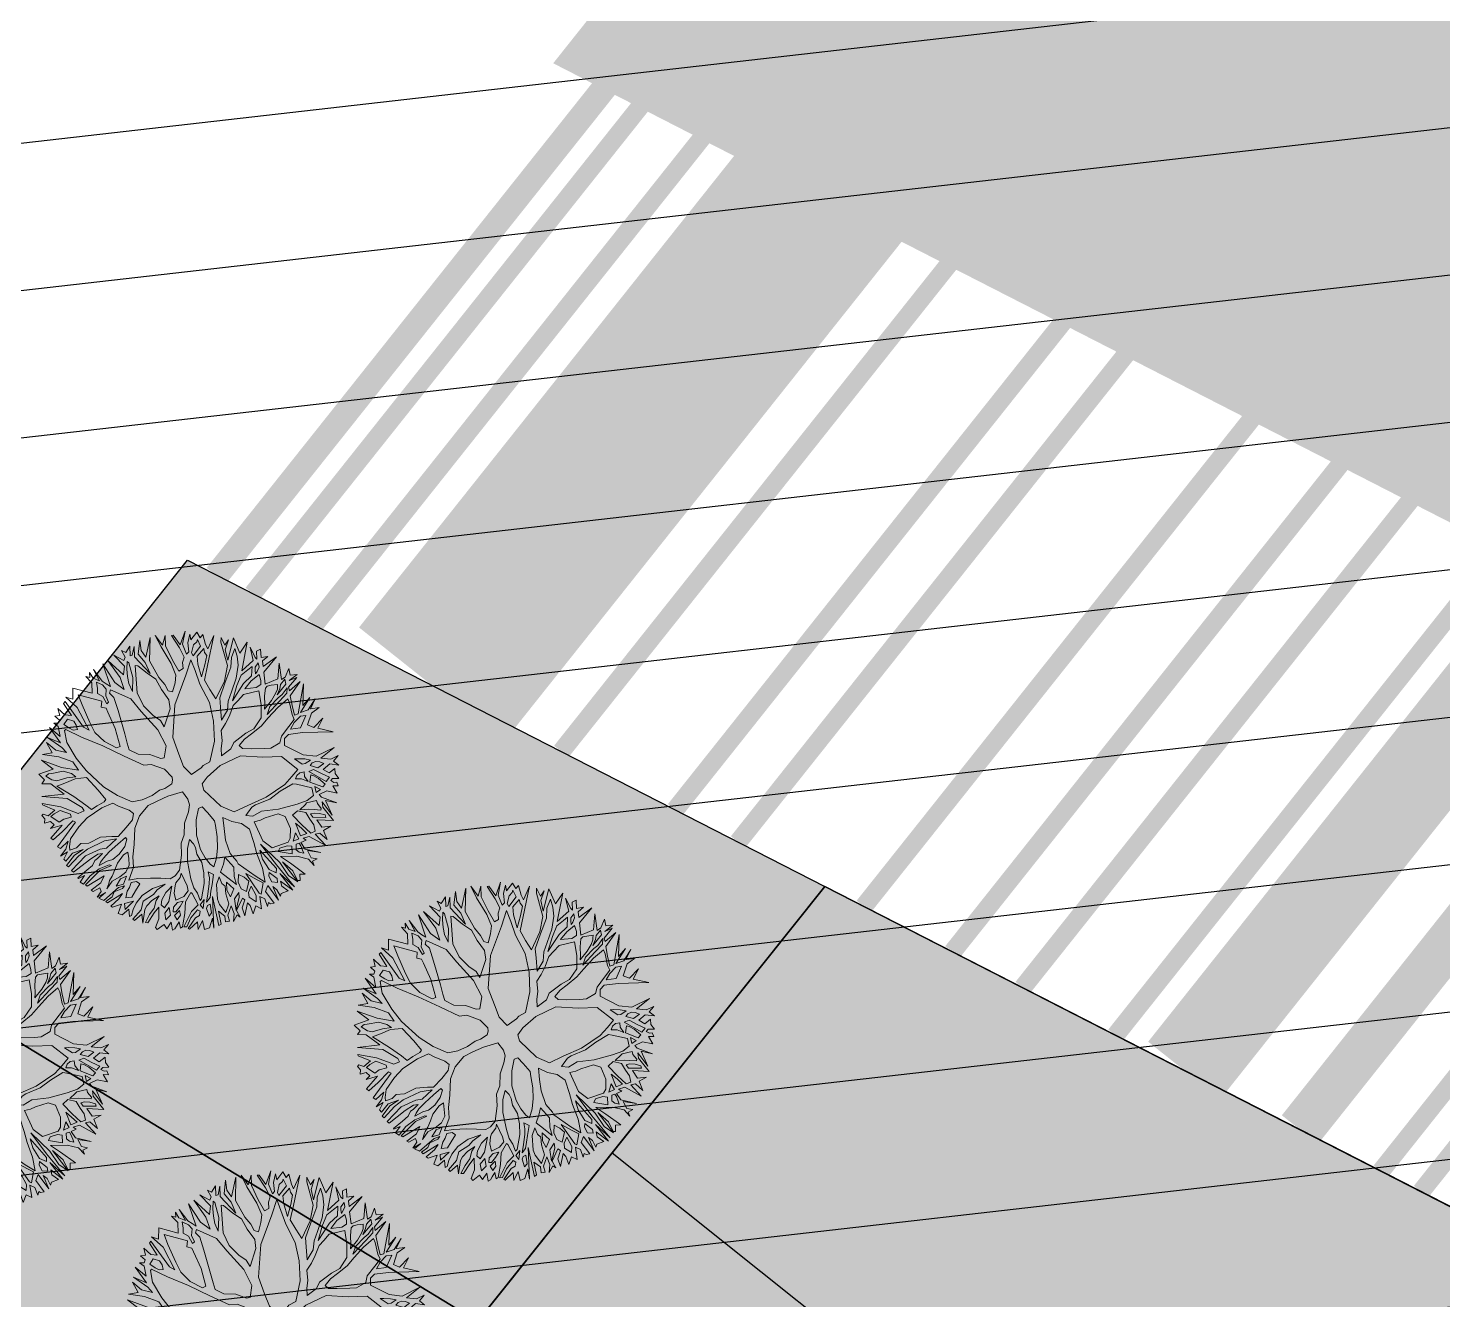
# Model space of a CAD drawing. Header units: metres. Extents: x -664657 to -643449, y -1076720 to -1062383.
# Drawn here: x -656082.93 to -656067.6, y -1069569.87 to -1069556.08 of the extents above; entities that cross this region are included whole.
import ezdxf

# ---------------------------------------------------------------- set-up
doc = ezdxf.new("R2010")
doc.units = ezdxf.units.M
doc.header["$LTSCALE"] = 0.1
doc.layers.get('0').update_dxf_attribs({"color": 8, "lineweight": 9})
for name, color, linetype in [('AA_THER_KOMUNIKACE', 201, 'Continuous'), ('AA_THER_srafy', 52, 'Continuous'), ('AA_THER_SRAFY KATASTR', 14, 'Continuous'), ('silnice-šrafa', 253, 'Continuous'), ('Vlastníci', 20, 'Continuous'), ('zeleň-šrafa', 63, 'Continuous')]:
    doc.layers.add(name, color=color, linetype=linetype)
doc.layers.add('AA_THER_STAFAZ', color=252, linetype='Continuous', lineweight=0)
doc.layers.add('FLOATING-WINDOWS', color=2, linetype='Continuous', plot=False)
pattern_1 = [(6.5127, (-656030.26, -1069498.5804), (-0.180059, 1.577256), [])]

# ---------------------------------------------------------------- blocks, each defined once
blk = doc.blocks.new('A$C0C461CEA')
for p, q in [((0.063, 0.606), (-0.009, 0.765)), ((-0.009, 0.765), (0.101, 0.706)), ((0.101, 0.706), (0.094, 0.804)), ((0.094, 0.804), (0.195, 0.61)), ((0.214, 0.725), (0.134, 0.788)), ((0.134, 0.788), (0.212, 0.751)), ((0.191, 0.795), (0.205, 0.826)), ((0.231, 0.749), (0.191, 0.795)), ((0.205, 0.826), (0.247, 0.779)), ((0.212, 0.751), (0.231, 0.749)), ((0.247, 0.779), (0.283, 0.818)), ((0.283, 0.818), (0.273, 0.766)), ((0.273, 0.766), (0.303, 0.735)), ((0.303, 0.735), (0.335, 0.855)), ((0.335, 0.855), (0.332, 0.706)), ((0.448, 0.732), (0.381, 0.832)), ((0.381, 0.832), (0.473, 0.745)), ((0.483, 0.777), (0.463, 0.845)), ((0.463, 0.845), (0.503, 0.812)), ((0.473, 0.745), (0.483, 0.777)), ((0.49, 0.711), (0.491, 0.762)), ((0.491, 0.762), (0.519, 0.739)), ((0.503, 0.812), (0.541, 0.849)), ((0.541, 0.849), (0.523, 0.775)), ((0.523, 0.775), (0.552, 0.829)), ((0.552, 0.829), (0.55, 0.733)), ((0.572, 0.716), (0.592, 0.82)), ((0.592, 0.82), (0.599, 0.69)), ((0.732, 0.619), (0.623, 0.824)), ((0.623, 0.824), (0.721, 0.691)), ((0.721, 0.691), (0.725, 0.772)), ((0.725, 0.772), (0.739, 0.638)), ((0.773, 0.691), (0.762, 0.79)), ((0.762, 0.79), (0.78, 0.708)), ((0.782, 0.71), (0.826, 0.755)), ((0.826, 0.755), (0.807, 0.687)), ((-0.205, 0.61), (-0.205, 0.641)), ((-0.205, 0.641), (-0.143, 0.596)), ((-0.108, 0.579), (-0.136, 0.688)), ((-0.136, 0.688), (-0.031, 0.479)), ((-0.062, 0.681), (-0.084, 0.71)), ((-0.084, 0.71), (-0.025, 0.681)), ((0.086, 0.573), (-0.062, 0.681)), ((-0.025, 0.681), (-0.029, 0.73)), ((-0.029, 0.73), (-0.001, 0.656)), ((-0.001, 0.656), (0.063, 0.606)), ((0.049, 0.709), (0.1, 0.674)), ((0.071, 0.64), (0.049, 0.709)), ((0.1, 0.674), (0.148, 0.626)), ((0.195, 0.61), (0.214, 0.725)), ((0.212, 0.581), (0.226, 0.644)), ((0.226, 0.644), (0.236, 0.684)), ((0.236, 0.684), (0.278, 0.625)), ((0.256, 0.734), (0.28, 0.713)), ((0.257, 0.695), (0.256, 0.734)), ((0.272, 0.676), (0.257, 0.695)), ((0.291, 0.657), (0.272, 0.676)), ((0.28, 0.713), (0.29, 0.678)), ((0.29, 0.678), (0.291, 0.657)), ((0.298, 0.594), (0.316, 0.668)), ((0.316, 0.668), (0.354, 0.641)), ((0.332, 0.706), (0.398, 0.641)), ((0.398, 0.641), (0.448, 0.732)), ((0.438, 0.663), (0.419, 0.639)), ((0.471, 0.697), (0.438, 0.663)), ((0.482, 0.682), (0.471, 0.697)), ((0.492, 0.669), (0.482, 0.682)), ((0.505, 0.682), (0.49, 0.711)), ((0.503, 0.634), (0.492, 0.669)), ((0.518, 0.634), (0.505, 0.682)), ((0.519, 0.739), (0.518, 0.634)), ((0.539, 0.622), (0.547, 0.66)), ((0.544, 0.723), (0.568, 0.689)), ((0.547, 0.66), (0.544, 0.723)), ((0.55, 0.733), (0.572, 0.716)), ((0.568, 0.689), (0.562, 0.609)), ((0.6, 0.66), (0.581, 0.563)), ((0.599, 0.69), (0.656, 0.641)), ((0.629, 0.644), (0.6, 0.66)), ((0.699, 0.587), (0.629, 0.644)), ((0.656, 0.641), (0.716, 0.594)), ((0.739, 0.638), (0.773, 0.691)), ((0.785, 0.647), (0.756, 0.617)), ((0.78, 0.708), (0.782, 0.71)), ((0.811, 0.549), (0.785, 0.647)), ((0.807, 0.687), (0.84, 0.599)), ((1.024, 0.679), (0.847, 0.53)), ((0.888, 0.613), (0.897, 0.711)), ((0.897, 0.711), (0.915, 0.627)), ((0.915, 0.627), (1.024, 0.679)), ((-0.291, 0.473), (-0.326, 0.577)), ((-0.326, 0.577), (-0.279, 0.488)), ((-0.256, 0.522), (-0.284, 0.582)), ((-0.284, 0.582), (-0.25, 0.553)), ((-0.25, 0.553), (-0.251, 0.627)), ((-0.251, 0.627), (-0.205, 0.61)), ((-0.215, 0.587), (-0.164, 0.562)), ((-0.208, 0.57), (-0.215, 0.587)), ((-0.212, 0.536), (-0.208, 0.57)), ((-0.186, 0.48), (-0.212, 0.536)), ((-0.164, 0.562), (-0.163, 0.47)), ((-0.143, 0.596), (-0.108, 0.579)), ((-0.134, 0.562), (-0.138, 0.487)), ((-0.111, 0.544), (-0.134, 0.562)), ((-0.084, 0.536), (-0.111, 0.544)), ((-0.05, 0.471), (-0.084, 0.536)), ((0.115, 0.58), (0.071, 0.64)), ((0.141, 0.467), (0.086, 0.573)), ((0.154, 0.458), (0.115, 0.58)), ((0.148, 0.626), (0.198, 0.54)), ((0.198, 0.54), (0.234, 0.438)), ((0.236, 0.499), (0.212, 0.581)), ((0.278, 0.625), (0.267, 0.543)), ((0.267, 0.543), (0.281, 0.388)), ((0.299, 0.519), (0.298, 0.594)), ((0.359, 0.578), (0.299, 0.519)), ((0.392, 0.572), (0.318, 0.477)), ((0.354, 0.641), (0.373, 0.618)), ((0.373, 0.618), (0.359, 0.578)), ((0.469, 0.501), (0.392, 0.572)), ((0.419, 0.639), (0.417, 0.618)), ((0.417, 0.618), (0.449, 0.568)), ((0.449, 0.568), (0.492, 0.518)), ((0.512, 0.575), (0.503, 0.634)), ((0.511, 0.491), (0.512, 0.575)), ((0.53, 0.531), (0.539, 0.622)), ((0.562, 0.609), (0.551, 0.471)), ((0.581, 0.563), (0.574, 0.456)), ((0.735, 0.569), (0.699, 0.587)), ((0.716, 0.594), (0.732, 0.619)), ((0.736, 0.502), (0.735, 0.569)), ((0.756, 0.617), (0.75, 0.55)), ((0.75, 0.55), (0.759, 0.494)), ((0.759, 0.494), (0.811, 0.549)), ((0.84, 0.599), (0.888, 0.613)), ((1.039, 0.454), (1.103, 0.589)), ((1.103, 0.589), (1.074, 0.465)), ((1.137, 0.506), (1.166, 0.562)), ((1.166, 0.562), (1.164, 0.508)), ((-0.394, 0.388), (-0.424, 0.459)), ((-0.424, 0.459), (-0.372, 0.399)), ((-0.386, 0.487), (-0.377, 0.497)), ((-0.28, 0.452), (-0.386, 0.487)), ((-0.377, 0.497), (-0.291, 0.473)), ((-0.209, 0.421), (-0.28, 0.452)), ((-0.279, 0.488), (-0.209, 0.448)), ((-0.207, 0.472), (-0.256, 0.522)), ((-0.209, 0.448), (-0.207, 0.472)), ((-0.163, 0.47), (-0.186, 0.48)), ((-0.157, 0.436), (-0.114, 0.321)), ((-0.081, 0.391), (-0.157, 0.436)), ((-0.138, 0.487), (-0.095, 0.443)), ((-0.095, 0.443), (-0.013, 0.385)), ((-0.013, 0.385), (-0.05, 0.471)), ((-0.031, 0.479), (0.019, 0.379)), ((0.175, 0.322), (0.141, 0.467)), ((0.193, 0.345), (0.154, 0.458)), ((0.234, 0.438), (0.258, 0.367)), ((0.281, 0.388), (0.236, 0.499)), ((0.318, 0.477), (0.314, 0.414)), ((0.532, 0.422), (0.469, 0.501)), ((0.492, 0.518), (0.511, 0.491)), ((0.551, 0.471), (0.53, 0.531)), ((0.574, 0.456), (0.571, 0.374)), ((0.738, 0.409), (0.736, 0.502)), ((0.772, 0.454), (0.768, 0.41)), ((0.847, 0.53), (0.772, 0.454)), ((0.955, 0.401), (1.039, 0.454)), ((1.085, 0.438), (1.06, 0.421)), ((1.074, 0.465), (1.137, 0.506)), ((1.117, 0.447), (1.085, 0.438)), ((1.102, 0.394), (1.117, 0.447)), ((1.154, 0.472), (1.142, 0.409)), ((1.213, 0.508), (1.154, 0.472)), ((1.164, 0.508), (1.213, 0.508)), ((1.193, 0.416), (1.206, 0.47)), ((1.206, 0.47), (1.232, 0.441)), ((1.232, 0.441), (1.276, 0.429)), ((1.276, 0.429), (1.239, 0.399)), ((-0.436, 0.238), (-0.503, 0.376)), ((-0.503, 0.376), (-0.397, 0.235)), ((-0.394, 0.371), (-0.482, 0.412)), ((-0.482, 0.412), (-0.394, 0.388)), ((-0.256, 0.32), (-0.394, 0.371)), ((-0.372, 0.399), (-0.265, 0.347)), ((-0.265, 0.347), (-0.176, 0.312)), ((-0.194, 0.381), (-0.209, 0.421)), ((-0.162, 0.346), (-0.194, 0.381)), ((-0.176, 0.312), (-0.162, 0.346)), ((-0.114, 0.321), (-0.04, 0.095)), ((0.012, 0.333), (-0.081, 0.391)), ((0.154, 0.269), (0.012, 0.333)), ((0.019, 0.379), (0.096, 0.349)), ((0.096, 0.349), (0.175, 0.322)), ((0.24, 0.295), (0.193, 0.345)), ((0.258, 0.367), (0.296, 0.309)), ((0.314, 0.414), (0.309, 0.363)), ((0.309, 0.363), (0.334, 0.286)), ((0.513, 0.258), (0.54, 0.324)), ((0.54, 0.324), (0.532, 0.422)), ((0.571, 0.374), (0.551, 0.283)), ((0.731, 0.289), (0.76, 0.363)), ((0.76, 0.363), (0.738, 0.409)), ((0.768, 0.41), (0.8, 0.37)), ((0.8, 0.37), (0.955, 0.401)), ((0.943, 0.354), (0.922, 0.336)), ((0.922, 0.336), (0.992, 0.342)), ((0.983, 0.384), (0.943, 0.354)), ((1.022, 0.404), (0.983, 0.384)), ((0.992, 0.342), (1.008, 0.359)), ((1.008, 0.359), (1.022, 0.404)), ((1.06, 0.421), (1.046, 0.396)), ((1.046, 0.396), (1.046, 0.37)), ((1.046, 0.37), (1.102, 0.394)), ((1.084, 0.364), (1.065, 0.329)), ((1.065, 0.329), (1.216, 0.353)), ((1.151, 0.377), (1.084, 0.364)), ((1.115, 0.327), (1.094, 0.318)), ((1.157, 0.334), (1.115, 0.327)), ((1.142, 0.409), (1.193, 0.416)), ((1.216, 0.393), (1.151, 0.377)), ((1.223, 0.332), (1.157, 0.334)), ((1.216, 0.353), (1.216, 0.393)), ((1.221, 0.303), (1.223, 0.332)), ((1.239, 0.399), (1.239, 0.378)), ((1.239, 0.378), (1.266, 0.383)), ((1.336, 0.335), (1.265, 0.299)), ((1.266, 0.383), (1.281, 0.398)), ((1.308, 0.383), (1.275, 0.358)), ((1.275, 0.358), (1.336, 0.335)), ((1.281, 0.398), (1.308, 0.383)), ((-0.577, 0.172), (-0.583, 0.229)), ((-0.583, 0.229), (-0.536, 0.174)), ((-0.526, 0.187), (-0.556, 0.247)), ((-0.556, 0.247), (-0.505, 0.187)), ((-0.495, 0.221), (-0.55, 0.309)), ((-0.55, 0.309), (-0.495, 0.256)), ((-0.495, 0.256), (-0.436, 0.238)), ((-0.415, 0.205), (-0.495, 0.221)), ((-0.397, 0.235), (-0.263, 0.181)), ((-0.174, 0.275), (-0.256, 0.32)), ((-0.142, 0.224), (-0.174, 0.275)), ((-0.114, 0.159), (-0.142, 0.224)), ((0.266, 0.178), (0.154, 0.269)), ((0.308, 0.222), (0.24, 0.295)), ((0.296, 0.309), (0.308, 0.222)), ((0.334, 0.286), (0.348, 0.221)), ((0.348, 0.221), (0.354, 0.16)), ((0.485, 0.148), (0.513, 0.258)), ((0.534, 0.218), (0.533, 0.155)), ((0.551, 0.283), (0.534, 0.218)), ((0.619, 0.192), (0.694, 0.255)), ((0.694, 0.255), (0.731, 0.289)), ((0.834, 0.289), (0.726, 0.197)), ((0.992, 0.29), (0.834, 0.289)), ((0.985, 0.138), (0.99, 0.219)), ((0.99, 0.219), (0.992, 0.29)), ((1.019, 0.28), (1.014, 0.25)), ((1.014, 0.25), (1.022, 0.223)), ((1.04, 0.305), (1.019, 0.28)), ((1.022, 0.223), (1.057, 0.251)), ((1.065, 0.28), (1.04, 0.305)), ((1.161, 0.247), (1.054, 0.196)), ((1.057, 0.251), (1.11, 0.266)), ((1.11, 0.266), (1.065, 0.28)), ((1.094, 0.318), (1.123, 0.272)), ((1.123, 0.272), (1.221, 0.303)), ((1.207, 0.21), (1.161, 0.247)), ((1.221, 0.277), (1.173, 0.268)), ((1.173, 0.268), (1.209, 0.239)), ((1.209, 0.239), (1.221, 0.277)), ((1.265, 0.299), (1.236, 0.242)), ((1.236, 0.242), (1.263, 0.236)), ((1.263, 0.236), (1.379, 0.275)), ((1.379, 0.275), (1.301, 0.236)), ((1.301, 0.236), (1.411, 0.18)), ((-0.635, 0.101), (-0.551, 0.117)), ((-0.612, 0.165), (-0.577, 0.172)), ((-0.557, 0.142), (-0.612, 0.165)), ((-0.551, 0.117), (-0.557, 0.142)), ((-0.536, 0.174), (-0.526, 0.187)), ((-0.509, 0.126), (-0.526, 0.126)), ((-0.526, 0.126), (-0.492, 0.08)), ((-0.416, 0.057), (-0.509, 0.126)), ((-0.505, 0.187), (-0.335, 0.163)), ((-0.444, 0.15), (-0.46, 0.141)), ((-0.46, 0.141), (-0.318, -0.013)), ((-0.353, 0.149), (-0.444, 0.15)), ((-0.335, 0.163), (-0.415, 0.205)), ((-0.273, 0.155), (-0.353, 0.149)), ((-0.191, 0.121), (-0.273, 0.155)), ((-0.263, 0.181), (-0.194, 0.167)), ((-0.194, 0.167), (-0.145, 0.146)), ((-0.099, 0.096), (-0.191, 0.121)), ((-0.145, 0.146), (-0.114, 0.159)), ((0.364, 0.065), (0.266, 0.178)), ((0.354, 0.16), (0.409, 0.103)), ((0.498, 0.096), (0.485, 0.148)), ((0.533, 0.155), (0.567, 0.153)), ((0.567, 0.153), (0.619, 0.192)), ((0.726, 0.197), (0.588, 0.099)), ((0.934, -0.024), (0.985, 0.138)), ((1.029, 0.181), (0.99, 0.078)), ((1.054, 0.196), (1.029, 0.181)), ((1.15, 0.081), (1.193, 0.151)), ((1.201, 0.118), (1.192, 0.06)), ((1.193, 0.151), (1.207, 0.21)), ((1.249, 0.194), (1.201, 0.132)), ((1.201, 0.132), (1.201, 0.118)), ((1.242, 0.105), (1.277, 0.128)), ((1.268, 0.179), (1.249, 0.194)), ((1.314, 0.169), (1.268, 0.179)), ((1.294, 0.108), (1.276, 0.086)), ((1.277, 0.128), (1.319, 0.158)), ((1.411, 0.18), (1.289, 0.213)), ((1.289, 0.213), (1.317, 0.184)), ((1.327, 0.131), (1.294, 0.108)), ((1.305, 0.077), (1.384, 0.138)), ((1.319, 0.158), (1.314, 0.169)), ((1.317, 0.184), (1.443, 0.155)), ((1.367, 0.149), (1.327, 0.131)), ((1.443, 0.155), (1.34, 0.081)), ((1.384, 0.138), (1.367, 0.149)), ((1.406, 0.061), (1.454, 0.109)), ((1.454, 0.109), (1.431, 0.05)), ((-0.493, -0.002), (-0.644, 0.041)), ((-0.644, 0.041), (-0.485, 0.03)), ((-0.519, 0.086), (-0.635, 0.101)), ((-0.485, 0.03), (-0.519, 0.086)), ((-0.492, 0.08), (-0.453, 0.038)), ((-0.453, 0.038), (-0.411, 0.003)), ((-0.354, -0.026), (-0.416, 0.057)), ((-0.411, 0.003), (-0.354, -0.026)), ((-0.05, 0.048), (-0.099, 0.096)), ((0, -0.086), (-0.05, 0.048)), ((-0.04, 0.095), (0.101, -0.11)), ((0.435, -0.079), (0.364, 0.065)), ((0.409, 0.103), (0.439, 0.053)), ((0.439, 0.053), (0.476, 0.01)), ((0.476, 0.01), (0.498, 0.096)), ((0.588, 0.099), (0.514, -0.053)), ((0.99, 0.078), (0.966, -0.017)), ((1.064, -0.035), (1.15, 0.081)), ((1.184, 0.044), (1.176, -0.007)), ((1.242, 0.072), (1.184, 0.044)), ((1.192, 0.06), (1.242, 0.105)), ((1.297, 0.051), (1.242, 0.072)), ((1.276, 0.086), (1.305, 0.077)), ((1.347, 0.037), (1.297, 0.051)), ((1.34, 0.081), (1.406, 0.061)), ((1.386, 0.006), (1.347, 0.037)), ((1.367, -0.026), (1.386, 0.006)), ((1.421, 0.016), (1.398, -0.011)), ((1.495, 0.013), (1.421, 0.016)), ((1.431, 0.05), (1.495, 0.013)), ((-0.599, -0.118), (-0.687, -0.081)), ((-0.687, -0.081), (-0.582, -0.108)), ((-0.508, -0.101), (-0.659, -0.004)), ((-0.659, -0.004), (-0.5, -0.057)), ((-0.582, -0.108), (-0.544, -0.105)), ((-0.544, -0.105), (-0.508, -0.101)), ((-0.5, -0.057), (-0.412, -0.054)), ((-0.412, -0.054), (-0.493, -0.002)), ((-0.33, -0.078), (-0.491, -0.12)), ((-0.208, -0.104), (-0.33, -0.078)), ((-0.318, -0.013), (-0.221, -0.06)), ((-0.221, -0.06), (-0.118, -0.072)), ((-0.023, -0.134), (-0.208, -0.104)), ((-0.118, -0.072), (-0.051, -0.067)), ((-0.051, -0.067), (0, -0.086)), ((0.412, -0.132), (0.435, -0.079)), ((0.514, -0.053), (0.492, -0.182)), ((0.864, -0.159), (0.934, -0.024)), ((0.966, -0.017), (0.908, -0.119)), ((0.973, -0.127), (1.064, -0.035)), ((1.084, -0.067), (1.026, -0.151)), ((1.138, -0.047), (1.084, -0.067)), ((1.225, -0.095), (1.138, -0.047)), ((1.176, -0.007), (1.277, -0.02)), ((1.271, -0.153), (1.225, -0.095)), ((1.231, -0.04), (1.321, -0.091)), ((1.289, -0.041), (1.231, -0.04)), ((1.277, -0.02), (1.367, -0.026)), ((1.324, -0.116), (1.277, -0.096)), ((1.277, -0.096), (1.303, -0.157)), ((1.346, -0.047), (1.289, -0.041)), ((1.321, -0.091), (1.346, -0.047)), ((1.374, -0.053), (1.346, -0.093)), ((1.346, -0.093), (1.374, -0.091)), ((1.374, -0.091), (1.353, -0.129)), ((1.514, -0.029), (1.374, -0.053)), ((1.398, -0.011), (1.514, -0.029)), ((1.41, -0.147), (1.519, -0.094)), ((1.519, -0.094), (1.431, -0.145)), ((-0.701, -0.157), (-0.672, -0.144)), ((-0.634, -0.167), (-0.701, -0.157)), ((-0.672, -0.144), (-0.697, -0.115)), ((-0.697, -0.115), (-0.649, -0.134)), ((-0.649, -0.134), (-0.599, -0.118)), ((-0.583, -0.227), (-0.634, -0.167)), ((-0.561, -0.129), (-0.611, -0.142)), ((-0.611, -0.142), (-0.575, -0.175)), ((-0.575, -0.175), (-0.552, -0.204)), ((-0.519, -0.137), (-0.561, -0.129)), ((-0.552, -0.204), (-0.506, -0.197)), ((-0.491, -0.179), (-0.519, -0.137)), ((-0.506, -0.197), (-0.448, -0.22)), ((-0.491, -0.12), (-0.481, -0.145)), ((-0.444, -0.203), (-0.491, -0.179)), ((-0.481, -0.145), (-0.435, -0.149)), ((-0.448, -0.22), (-0.444, -0.203)), ((-0.435, -0.149), (-0.35, -0.207)), ((-0.35, -0.207), (-0.2, -0.314)), ((0.101, -0.19), (-0.023, -0.134)), ((0.101, -0.11), (0.215, -0.18)), ((0.147, -0.271), (0.101, -0.19)), ((0.215, -0.18), (0.302, -0.23)), ((0.386, -0.241), (0.412, -0.157)), ((0.412, -0.157), (0.412, -0.132)), ((0.492, -0.182), (0.493, -0.246)), ((0.814, -0.262), (0.864, -0.159)), ((0.908, -0.119), (0.897, -0.15)), ((0.897, -0.15), (0.901, -0.228)), ((0.901, -0.228), (0.946, -0.198)), ((0.946, -0.198), (0.973, -0.127)), ((1.009, -0.187), (0.98, -0.225)), ((1.026, -0.151), (1.009, -0.187)), ((1.208, -0.294), (1.276, -0.187)), ((1.287, -0.212), (1.256, -0.26)), ((1.276, -0.187), (1.271, -0.153)), ((1.318, -0.192), (1.287, -0.212)), ((1.303, -0.157), (1.324, -0.116)), ((1.356, -0.236), (1.318, -0.192)), ((1.347, -0.14), (1.333, -0.161)), ((1.333, -0.161), (1.36, -0.194)), ((1.368, -0.148), (1.347, -0.14)), ((1.353, -0.129), (1.41, -0.147)), ((1.36, -0.194), (1.389, -0.194)), ((1.4, -0.166), (1.368, -0.148)), ((1.389, -0.194), (1.421, -0.179)), ((1.476, -0.191), (1.394, -0.229)), ((1.421, -0.179), (1.4, -0.166)), ((1.431, -0.145), (1.486, -0.17)), ((1.541, -0.201), (1.476, -0.191)), ((1.486, -0.17), (1.527, -0.148)), ((1.527, -0.148), (1.511, -0.184)), ((1.511, -0.184), (1.541, -0.201)), ((-0.721, -0.288), (-0.583, -0.227)), ((-0.67, -0.354), (-0.721, -0.288)), ((-0.49, -0.229), (-0.658, -0.302)), ((-0.658, -0.302), (-0.588, -0.343)), ((-0.465, -0.267), (-0.49, -0.229)), ((-0.431, -0.251), (-0.465, -0.267)), ((-0.402, -0.266), (-0.431, -0.251)), ((-0.281, -0.328), (-0.402, -0.266)), ((-0.2, -0.314), (-0.141, -0.358)), ((-0.025, -0.371), (0.046, -0.318)), ((0.046, -0.318), (0.128, -0.29)), ((0.128, -0.29), (0.147, -0.271)), ((0.302, -0.23), (0.386, -0.241)), ((0.493, -0.246), (0.533, -0.274)), ((0.533, -0.274), (0.71, -0.29)), ((0.71, -0.29), (0.814, -0.262)), ((0.846, -0.329), (0.914, -0.295)), ((0.914, -0.295), (0.987, -0.292)), ((0.98, -0.225), (1.12, -0.297)), ((0.987, -0.292), (1.076, -0.35)), ((1.12, -0.297), (1.208, -0.294)), ((1.256, -0.26), (1.262, -0.288)), ((1.262, -0.288), (1.356, -0.236)), ((1.394, -0.229), (1.298, -0.308)), ((1.298, -0.308), (1.389, -0.301)), ((1.389, -0.301), (1.527, -0.295)), ((1.527, -0.295), (1.496, -0.321)), ((1.496, -0.321), (1.528, -0.358)), ((-0.722, -0.374), (-0.67, -0.354)), ((-0.605, -0.381), (-0.722, -0.374)), ((-0.705, -0.422), (-0.705, -0.403)), ((-0.705, -0.403), (-0.475, -0.468)), ((-0.602, -0.457), (-0.705, -0.422)), ((-0.429, -0.459), (-0.605, -0.381)), ((-0.588, -0.343), (-0.459, -0.411)), ((-0.459, -0.411), (-0.383, -0.446)), ((-0.167, -0.411), (-0.281, -0.328)), ((-0.182, -0.436), (-0.167, -0.411)), ((-0.141, -0.358), (-0.098, -0.387)), ((0.06, -0.41), (-0.099, -0.448)), ((-0.098, -0.387), (-0.025, -0.371)), ((0.101, -0.37), (0.06, -0.41)), ((0.202, -0.337), (0.101, -0.37)), ((0.284, -0.347), (0.202, -0.337)), ((0.301, -0.364), (0.284, -0.347)), ((0.295, -0.448), (0.313, -0.389)), ((0.313, -0.389), (0.301, -0.364)), ((0.414, -0.386), (0.348, -0.481)), ((0.482, -0.404), (0.414, -0.386)), ((0.518, -0.429), (0.482, -0.404)), ((0.601, -0.382), (0.587, -0.408)), ((0.587, -0.408), (0.628, -0.487)), ((0.66, -0.39), (0.601, -0.382)), ((0.74, -0.406), (0.66, -0.39)), ((0.768, -0.431), (0.74, -0.406)), ((0.773, -0.347), (0.846, -0.329)), ((0.833, -0.407), (0.773, -0.347)), ((0.896, -0.469), (0.833, -0.407)), ((1.076, -0.35), (1.146, -0.402)), ((1.322, -0.346), (1.122, -0.328)), ((1.122, -0.328), (1.314, -0.377)), ((1.146, -0.366), (1.331, -0.398)), ((1.205, -0.406), (1.146, -0.366)), ((1.146, -0.402), (1.247, -0.462)), ((1.293, -0.438), (1.205, -0.406)), ((1.35, -0.423), (1.293, -0.438)), ((1.314, -0.377), (1.526, -0.421)), ((1.436, -0.382), (1.322, -0.346)), ((1.331, -0.398), (1.35, -0.423)), ((1.439, -0.334), (1.334, -0.329)), ((1.334, -0.329), (1.521, -0.375)), ((1.526, -0.421), (1.375, -0.412)), ((1.375, -0.412), (1.53, -0.449)), ((1.521, -0.375), (1.436, -0.382)), ((1.513, -0.369), (1.439, -0.334)), ((1.528, -0.358), (1.513, -0.369)), ((-0.671, -0.512), (-0.715, -0.477)), ((-0.715, -0.477), (-0.643, -0.483)), ((-0.697, -0.539), (-0.671, -0.512)), ((-0.643, -0.483), (-0.602, -0.457)), ((-0.562, -0.478), (-0.608, -0.497)), ((-0.608, -0.497), (-0.603, -0.545)), ((-0.528, -0.49), (-0.562, -0.478)), ((-0.555, -0.54), (-0.523, -0.534)), ((-0.5, -0.512), (-0.528, -0.49)), ((-0.523, -0.534), (-0.5, -0.512)), ((-0.475, -0.468), (-0.429, -0.459)), ((-0.274, -0.489), (-0.439, -0.537)), ((-0.383, -0.446), (-0.284, -0.456)), ((-0.284, -0.456), (-0.182, -0.436)), ((-0.099, -0.448), (-0.274, -0.489)), ((0.252, -0.551), (0.271, -0.484)), ((0.271, -0.484), (0.295, -0.448)), ((0.348, -0.481), (0.309, -0.559)), ((0.544, -0.477), (0.518, -0.429)), ((0.574, -0.561), (0.544, -0.477)), ((0.628, -0.487), (0.7, -0.576)), ((0.831, -0.489), (0.768, -0.431)), ((0.885, -0.552), (0.831, -0.489)), ((0.987, -0.527), (0.896, -0.469)), ((1.063, -0.541), (0.987, -0.527)), ((1.328, -0.531), (1.24, -0.542)), ((1.247, -0.462), (1.328, -0.531)), ((1.308, -0.455), (1.382, -0.454)), ((1.323, -0.478), (1.308, -0.455)), ((1.367, -0.498), (1.323, -0.478)), ((1.403, -0.475), (1.367, -0.498)), ((1.382, -0.454), (1.403, -0.475)), ((1.434, -0.521), (1.395, -0.521)), ((1.395, -0.521), (1.492, -0.575)), ((1.53, -0.449), (1.415, -0.452)), ((1.415, -0.452), (1.445, -0.477)), ((1.485, -0.543), (1.434, -0.521)), ((1.445, -0.477), (1.505, -0.474)), ((1.505, -0.474), (1.477, -0.522)), ((1.477, -0.522), (1.485, -0.543)), ((-0.651, -0.541), (-0.697, -0.539)), ((-0.537, -0.67), (-0.676, -0.63)), ((-0.676, -0.63), (-0.569, -0.633)), ((-0.67, -0.585), (-0.643, -0.564)), ((-0.628, -0.583), (-0.67, -0.585)), ((-0.643, -0.564), (-0.651, -0.541)), ((-0.569, -0.633), (-0.628, -0.583)), ((-0.603, -0.545), (-0.555, -0.54)), ((-0.569, -0.566), (-0.571, -0.578)), ((-0.571, -0.578), (-0.503, -0.638)), ((-0.439, -0.537), (-0.569, -0.566)), ((-0.503, -0.638), (-0.373, -0.687)), ((0.165, -0.682), (0.215, -0.623)), ((0.215, -0.623), (0.252, -0.551)), ((0.276, -0.629), (0.273, -0.73)), ((0.309, -0.559), (0.276, -0.629)), ((0.627, -0.632), (0.574, -0.561)), ((0.648, -0.697), (0.627, -0.632)), ((0.68, -0.635), (0.71, -0.698)), ((0.723, -0.641), (0.68, -0.635)), ((0.7, -0.576), (0.793, -0.643)), ((0.755, -0.654), (0.723, -0.641)), ((0.927, -0.618), (0.885, -0.552)), ((0.953, -0.683), (0.927, -0.618)), ((0.973, -0.572), (1.072, -0.589)), ((0.997, -0.622), (0.973, -0.572)), ((1.018, -0.681), (0.997, -0.622)), ((1.084, -0.55), (1.063, -0.541)), ((1.072, -0.589), (1.119, -0.642)), ((1.24, -0.542), (1.084, -0.55)), ((1.135, -0.61), (1.181, -0.601)), ((1.169, -0.658), (1.135, -0.61)), ((1.271, -0.556), (1.173, -0.572)), ((1.173, -0.572), (1.345, -0.623)), ((1.181, -0.601), (1.228, -0.603)), ((1.228, -0.603), (1.262, -0.674)), ((1.339, -0.652), (1.266, -0.621)), ((1.266, -0.621), (1.279, -0.67)), ((1.32, -0.545), (1.271, -0.556)), ((1.362, -0.62), (1.32, -0.545)), ((1.345, -0.623), (1.362, -0.62)), ((1.492, -0.575), (1.361, -0.539)), ((1.361, -0.539), (1.376, -0.585)), ((1.404, -0.631), (1.364, -0.641)), ((1.364, -0.641), (1.432, -0.706)), ((1.376, -0.585), (1.48, -0.613)), ((1.457, -0.664), (1.404, -0.631)), ((1.461, -0.634), (1.444, -0.636)), ((1.444, -0.636), (1.457, -0.664)), ((1.48, -0.613), (1.461, -0.634)), ((-0.639, -0.698), (-0.537, -0.67)), ((-0.507, -0.691), (-0.639, -0.698)), ((-0.54, -0.767), (-0.622, -0.732)), ((-0.622, -0.732), (-0.532, -0.735)), ((-0.532, -0.735), (-0.456, -0.699)), ((-0.456, -0.699), (-0.507, -0.691)), ((-0.374, -0.724), (-0.483, -0.76)), ((-0.416, -0.81), (-0.302, -0.746)), ((-0.302, -0.746), (-0.374, -0.724)), ((-0.373, -0.687), (-0.256, -0.714)), ((-0.256, -0.714), (-0.076, -0.727)), ((-0.076, -0.727), (0.048, -0.713)), ((0.048, -0.713), (0.165, -0.682)), ((0.185, -0.745), (0.103, -0.771)), ((0.227, -0.745), (0.185, -0.745)), ((0.25, -0.786), (0.227, -0.745)), ((0.273, -0.73), (0.303, -0.824)), ((0.706, -0.765), (0.648, -0.697)), ((0.71, -0.698), (0.771, -0.775)), ((0.793, -0.687), (0.755, -0.654)), ((0.793, -0.643), (0.86, -0.669)), ((0.861, -0.713), (0.793, -0.687)), ((0.86, -0.669), (0.919, -0.683)), ((0.923, -0.765), (0.861, -0.713)), ((0.919, -0.683), (0.953, -0.683)), ((0.943, -0.738), (0.987, -0.729)), ((0.979, -0.769), (0.943, -0.738)), ((0.987, -0.729), (1.026, -0.796)), ((1.087, -0.68), (1.018, -0.681)), ((1.033, -0.716), (1.053, -0.774)), ((1.078, -0.743), (1.033, -0.716)), ((1.111, -0.744), (1.078, -0.743)), ((1.171, -0.679), (1.087, -0.68)), ((1.099, -0.713), (1.174, -0.717)), ((1.139, -0.759), (1.099, -0.713)), ((1.151, -0.786), (1.111, -0.744)), ((1.119, -0.642), (1.171, -0.679)), ((1.218, -0.683), (1.169, -0.658)), ((1.174, -0.717), (1.193, -0.78)), ((1.262, -0.674), (1.218, -0.683)), ((1.22, -0.716), (1.225, -0.775)), ((1.246, -0.741), (1.22, -0.716)), ((1.269, -0.792), (1.246, -0.741)), ((1.292, -0.73), (1.269, -0.733)), ((1.269, -0.733), (1.293, -0.833)), ((1.279, -0.67), (1.304, -0.696)), ((1.314, -0.791), (1.292, -0.73)), ((1.304, -0.696), (1.367, -0.69)), ((1.351, -0.74), (1.321, -0.736)), ((1.321, -0.736), (1.366, -0.826)), ((1.367, -0.69), (1.339, -0.652)), ((1.406, -0.775), (1.351, -0.74)), ((1.432, -0.706), (1.386, -0.715)), ((1.386, -0.715), (1.406, -0.775)), ((-0.483, -0.76), (-0.59, -0.822)), ((-0.59, -0.822), (-0.54, -0.767)), ((-0.568, -0.862), (-0.416, -0.81)), ((-0.388, -0.824), (-0.446, -0.892)), ((-0.329, -0.8), (-0.388, -0.824)), ((-0.381, -0.913), (-0.335, -0.847)), ((-0.335, -0.847), (-0.287, -0.798)), ((-0.287, -0.798), (-0.329, -0.8)), ((-0.283, -0.813), (-0.322, -0.887)), ((-0.221, -0.753), (-0.283, -0.813)), ((-0.092, -0.771), (-0.221, -0.753)), ((-0.004, -0.791), (-0.092, -0.771)), ((-0.024, -0.869), (-0.002, -0.812)), ((-0.002, -0.812), (-0.004, -0.791)), ((0.055, -0.78), (0.014, -0.86)), ((0.103, -0.771), (0.055, -0.78)), ((0.249, -0.862), (0.25, -0.786)), ((0.303, -0.824), (0.376, -0.924)), ((0.766, -0.864), (0.706, -0.765)), ((0.771, -0.775), (0.873, -0.86)), ((0.975, -0.826), (0.923, -0.765)), ((1.031, -0.928), (0.975, -0.826)), ((1.005, -0.804), (0.979, -0.769)), ((1.045, -0.869), (1.005, -0.804)), ((1.026, -0.796), (1.051, -0.84)), ((1.051, -0.84), (1.075, -0.882)), ((1.053, -0.774), (1.127, -0.856)), ((1.193, -0.78), (1.139, -0.759)), ((1.217, -0.83), (1.151, -0.786)), ((1.239, -0.897), (1.217, -0.83)), ((1.225, -0.775), (1.289, -0.835)), ((1.293, -0.863), (1.24, -0.831)), ((1.24, -0.831), (1.264, -0.903)), ((1.289, -0.835), (1.269, -0.792)), ((1.293, -0.833), (1.345, -0.856)), ((1.366, -0.826), (1.314, -0.791)), ((-0.457, -0.859), (-0.568, -0.862)), ((-0.519, -0.958), (-0.457, -0.859)), ((-0.458, -0.964), (-0.519, -0.958)), ((-0.463, -0.909), (-0.469, -0.936)), ((-0.469, -0.936), (-0.415, -0.93)), ((-0.446, -0.892), (-0.463, -0.909)), ((-0.402, -0.959), (-0.456, -0.999)), ((-0.415, -0.93), (-0.381, -0.913)), ((-0.275, -0.955), (-0.402, -0.959)), ((-0.396, -1.075), (-0.275, -0.955)), ((-0.322, -0.887), (-0.355, -0.942)), ((-0.355, -0.942), (-0.206, -0.924)), ((-0.105, -0.95), (-0.237, -0.968)), ((-0.206, -0.924), (-0.095, -0.918)), ((-0.078, -0.962), (-0.105, -0.95)), ((-0.102, -1.004), (-0.078, -0.962)), ((-0.095, -0.918), (-0.04, -0.918)), ((-0.04, -0.918), (-0.024, -0.869)), ((0.014, -0.86), (-0.027, -0.987)), ((0.206, -0.982), (0.243, -0.953)), ((0.243, -0.953), (0.249, -0.862)), ((0.292, -0.925), (0.277, -0.999)), ((0.309, -0.927), (0.292, -0.925)), ((0.33, -0.981), (0.309, -0.927)), ((0.376, -0.924), (0.427, -1.003)), ((0.693, -0.999), (0.75, -0.958)), ((0.75, -0.958), (0.766, -0.918)), ((0.766, -0.918), (0.766, -0.864)), ((0.789, -0.874), (0.884, -0.921)), ((0.804, -0.903), (0.789, -0.874)), ((0.804, -0.956), (0.804, -0.903)), ((0.813, -0.977), (0.804, -0.956)), ((0.873, -0.86), (0.932, -0.9)), ((0.884, -0.921), (0.914, -0.946)), ((0.914, -0.946), (0.914, -0.998)), ((0.932, -0.9), (0.98, -0.916)), ((0.939, -0.942), (0.95, -1.023)), ((0.95, -0.942), (0.939, -0.942)), ((1.04, -0.98), (0.95, -0.942)), ((0.98, -0.916), (1.029, -0.945)), ((1.029, -0.945), (1.031, -0.928)), ((1.075, -0.925), (1.045, -0.869)), ((1.05, -0.921), (1.086, -0.98)), ((1.051, -0.97), (1.05, -0.921)), ((1.075, -0.882), (1.075, -0.925)), ((1.259, -1.006), (1.085, -0.865)), ((1.085, -0.865), (1.242, -1.046)), ((1.098, -0.94), (1.107, -0.921)), ((1.105, -0.963), (1.098, -0.94)), ((1.107, -0.921), (1.156, -0.965)), ((1.127, -0.856), (1.163, -0.878)), ((1.163, -0.878), (1.239, -0.897)), ((1.249, -0.922), (1.189, -0.924)), ((1.189, -0.924), (1.265, -0.987)), ((1.281, -0.953), (1.249, -0.922)), ((1.264, -0.903), (1.302, -0.93)), ((1.302, -0.93), (1.281, -0.953)), ((1.327, -0.913), (1.293, -0.863)), ((1.345, -0.856), (1.318, -0.856)), ((1.318, -0.856), (1.327, -0.913)), ((-0.456, -0.999), (-0.458, -0.964)), ((-0.237, -0.968), (-0.396, -1.075)), ((-0.36, -1.114), (-0.235, -1.047)), ((-0.235, -1.047), (-0.102, -1.004)), ((-0.142, -1.045), (-0.222, -1.071)), ((-0.16, -1.106), (-0.125, -1.059)), ((-0.125, -1.059), (-0.142, -1.045)), ((-0.027, -0.987), (-0.034, -1.08)), ((0.102, -1.129), (0.142, -1.04)), ((0.184, -1.043), (0.122, -1.171)), ((0.142, -1.04), (0.206, -0.982)), ((0.246, -0.974), (0.184, -1.043)), ((0.23, -1.077), (0.246, -0.974)), ((0.277, -0.999), (0.264, -1.085)), ((0.321, -1.112), (0.333, -1.053)), ((0.333, -1.053), (0.33, -0.981)), ((0.374, -0.999), (0.362, -1.036)), ((0.362, -1.036), (0.365, -1.114)), ((0.41, -1.033), (0.374, -0.999)), ((0.444, -1.071), (0.41, -1.033)), ((0.427, -1.003), (0.48, -1.062)), ((0.48, -1.062), (0.512, -1.16)), ((0.558, -1.109), (0.631, -1.046)), ((0.631, -1.046), (0.693, -0.999)), ((0.746, -1.013), (0.692, -1.098)), ((0.726, -1.085), (0.746, -1.013)), ((0.79, -1.059), (0.793, -1.031)), ((0.802, -1.122), (0.79, -1.059)), ((0.793, -1.031), (0.796, -0.994)), ((0.796, -0.994), (0.85, -1.098)), ((0.841, -1.024), (0.813, -0.977)), ((0.885, -1.058), (0.841, -1.024)), ((0.914, -0.998), (0.885, -1.058)), ((0.903, -1.11), (0.906, -1.064)), ((0.906, -1.064), (0.934, -1.03)), ((0.934, -1.03), (0.94, -1.076)), ((0.95, -1.023), (1.001, -1.095)), ((1.032, -1.052), (1.04, -0.98)), ((1.059, -1.178), (1.032, -1.052)), ((1.086, -0.98), (1.051, -0.97)), ((1.059, -1.012), (1.058, -1.092)), ((1.08, -1.009), (1.059, -1.012)), ((1.097, -1.037), (1.08, -1.009)), ((1.085, -1.069), (1.097, -1.037)), ((1.092, -1.167), (1.085, -1.069)), ((1.156, -0.996), (1.105, -0.963)), ((1.192, -1.097), (1.14, -1.053)), ((1.14, -1.053), (1.155, -1.127)), ((1.156, -0.965), (1.156, -0.996)), ((1.242, -1.046), (1.185, -0.992)), ((1.185, -0.992), (1.213, -1.063)), ((1.213, -1.063), (1.192, -1.097)), ((1.265, -0.987), (1.259, -1.006)), ((-0.351, -1.121), (-0.36, -1.114)), ((-0.255, -1.094), (-0.351, -1.121)), ((-0.305, -1.172), (-0.267, -1.159)), ((-0.305, -1.187), (-0.305, -1.172)), ((-0.267, -1.159), (-0.255, -1.094)), ((-0.242, -1.119), (-0.248, -1.151)), ((-0.248, -1.151), (-0.172, -1.146)), ((-0.222, -1.071), (-0.242, -1.119)), ((-0.141, -1.15), (-0.193, -1.224)), ((-0.172, -1.146), (-0.16, -1.106)), ((-0.146, -1.278), (-0.141, -1.15)), ((-0.098, -1.074), (-0.109, -1.185)), ((-0.075, -1.069), (-0.098, -1.074)), ((-0.066, -1.3), (-0.075, -1.069)), ((-0.034, -1.08), (-0.027, -1.189)), ((0.051, -1.215), (0.056, -1.171)), ((0.056, -1.171), (0.102, -1.129)), ((0.122, -1.171), (0.102, -1.252)), ((0.143, -1.221), (0.197, -1.113)), ((0.207, -1.153), (0.183, -1.225)), ((0.197, -1.113), (0.23, -1.077)), ((0.232, -1.127), (0.207, -1.153)), ((0.227, -1.18), (0.232, -1.127)), ((0.264, -1.085), (0.258, -1.15)), ((0.258, -1.15), (0.261, -1.188)), ((0.267, -1.213), (0.294, -1.15)), ((0.325, -1.162), (0.284, -1.234)), ((0.294, -1.15), (0.321, -1.112)), ((0.297, -1.24), (0.34, -1.156)), ((0.34, -1.156), (0.325, -1.162)), ((0.365, -1.114), (0.382, -1.166)), ((0.382, -1.166), (0.395, -1.216)), ((0.443, -1.184), (0.457, -1.127)), ((0.457, -1.127), (0.444, -1.071)), ((0.48, -1.148), (0.458, -1.192)), ((0.5, -1.209), (0.48, -1.148)), ((0.512, -1.16), (0.558, -1.109)), ((0.564, -1.133), (0.538, -1.164)), ((0.538, -1.164), (0.551, -1.2)), ((0.596, -1.13), (0.564, -1.133)), ((0.603, -1.193), (0.596, -1.13)), ((0.692, -1.098), (0.664, -1.19)), ((0.695, -1.217), (0.726, -1.131)), ((0.726, -1.131), (0.726, -1.085)), ((0.745, -1.173), (0.74, -1.228)), ((0.766, -1.11), (0.745, -1.173)), ((0.77, -1.152), (0.766, -1.11)), ((0.794, -1.206), (0.77, -1.152)), ((0.821, -1.155), (0.802, -1.122)), ((0.854, -1.157), (0.821, -1.155)), ((0.85, -1.098), (0.854, -1.157)), ((0.88, -1.134), (0.881, -1.188)), ((0.924, -1.173), (0.88, -1.134)), ((0.924, -1.139), (0.903, -1.11)), ((0.919, -1.222), (0.924, -1.173)), ((0.939, -1.127), (0.924, -1.139)), ((0.94, -1.076), (0.939, -1.127)), ((0.949, -1.154), (0.955, -1.101)), ((0.985, -1.168), (0.949, -1.154)), ((0.955, -1.101), (0.983, -1.126)), ((0.983, -1.126), (0.985, -1.168)), ((1.001, -1.095), (1.036, -1.157)), ((1.044, -1.201), (1.006, -1.17)), ((1.006, -1.17), (1.011, -1.208)), ((1.036, -1.157), (1.049, -1.184)), ((1.058, -1.092), (1.075, -1.163)), ((1.075, -1.163), (1.059, -1.178)), ((1.103, -1.165), (1.092, -1.167)), ((1.115, -1.083), (1.103, -1.165)), ((1.155, -1.127), (1.115, -1.083)), ((-0.273, -1.193), (-0.305, -1.187)), ((-0.254, -1.22), (-0.273, -1.193)), ((-0.227, -1.182), (-0.254, -1.22)), ((-0.189, -1.184), (-0.227, -1.182)), ((-0.193, -1.224), (-0.189, -1.184)), ((-0.125, -1.278), (-0.146, -1.278)), ((-0.109, -1.185), (-0.125, -1.278)), ((-0.029, -1.216), (-0.041, -1.296)), ((-0.006, -1.273), (-0.029, -1.216)), ((-0.027, -1.189), (0.003, -1.241)), ((-0.005, -1.34), (-0.006, -1.273)), ((0.016, -1.281), (-0.005, -1.34)), ((0.003, -1.241), (0.022, -1.26)), ((0.029, -1.341), (0.016, -1.281)), ((0.022, -1.26), (0.051, -1.215)), ((0.053, -1.265), (0.052, -1.345)), ((0.097, -1.194), (0.053, -1.265)), ((0.072, -1.268), (0.097, -1.194)), ((0.075, -1.366), (0.072, -1.268)), ((0.102, -1.252), (0.094, -1.366)), ((0.128, -1.374), (0.143, -1.221)), ((0.183, -1.225), (0.149, -1.374)), ((0.217, -1.3), (0.228, -1.245)), ((0.219, -1.203), (0.227, -1.18)), ((0.228, -1.245), (0.219, -1.203)), ((0.261, -1.188), (0.267, -1.213)), ((0.284, -1.234), (0.264, -1.316)), ((0.279, -1.392), (0.297, -1.24)), ((0.347, -1.25), (0.294, -1.391)), ((0.36, -1.309), (0.347, -1.25)), ((0.395, -1.216), (0.4, -1.254)), ((0.4, -1.254), (0.409, -1.275)), ((0.409, -1.275), (0.423, -1.315)), ((0.418, -1.245), (0.443, -1.184)), ((0.423, -1.315), (0.418, -1.245)), ((0.458, -1.192), (0.465, -1.255)), ((0.486, -1.253), (0.46, -1.398)), ((0.465, -1.255), (0.5, -1.209)), ((0.482, -1.299), (0.513, -1.24)), ((0.513, -1.215), (0.486, -1.253)), ((0.539, -1.269), (0.494, -1.396)), ((0.513, -1.24), (0.513, -1.215)), ((0.541, -1.319), (0.539, -1.269)), ((0.551, -1.2), (0.555, -1.234)), ((0.555, -1.234), (0.577, -1.28)), ((0.577, -1.28), (0.61, -1.247)), ((0.598, -1.319), (0.639, -1.264)), ((0.61, -1.247), (0.603, -1.193)), ((0.639, -1.264), (0.628, -1.352)), ((0.664, -1.19), (0.665, -1.262)), ((0.665, -1.262), (0.678, -1.314)), ((0.724, -1.278), (0.695, -1.217)), ((0.72, -1.371), (0.724, -1.278)), ((0.74, -1.228), (0.746, -1.259)), ((0.746, -1.259), (0.797, -1.349)), ((0.797, -1.267), (0.794, -1.206)), ((0.81, -1.334), (0.797, -1.267)), ((0.873, -1.249), (0.817, -1.181)), ((0.817, -1.181), (0.817, -1.235)), ((0.817, -1.235), (0.825, -1.323)), ((0.894, -1.316), (0.873, -1.249)), ((0.881, -1.188), (0.919, -1.222)), ((0.929, -1.257), (0.913, -1.32)), ((0.967, -1.269), (0.929, -1.257)), ((1.007, -1.252), (0.962, -1.21)), ((0.962, -1.21), (0.967, -1.269)), ((1.015, -1.233), (1.007, -1.252)), ((1.011, -1.208), (1.015, -1.233)), ((1.049, -1.184), (1.044, -1.201)), ((-0.041, -1.296), (-0.066, -1.3)), ((0.052, -1.345), (0.029, -1.341)), ((0.094, -1.366), (0.075, -1.366)), ((0.149, -1.374), (0.128, -1.374)), ((0.2, -1.386), (0.217, -1.3)), ((0.206, -1.388), (0.2, -1.386)), ((0.229, -1.342), (0.206, -1.388)), ((0.233, -1.402), (0.229, -1.342)), ((0.264, -1.316), (0.263, -1.398)), ((0.338, -1.397), (0.36, -1.309)), ((0.377, -1.342), (0.355, -1.395)), ((0.403, -1.357), (0.377, -1.342)), ((0.406, -1.411), (0.403, -1.357)), ((0.432, -1.344), (0.406, -1.411)), ((0.42, -1.407), (0.432, -1.344)), ((0.477, -1.394), (0.493, -1.337)), ((0.493, -1.337), (0.482, -1.299)), ((0.527, -1.399), (0.541, -1.319)), ((0.583, -1.338), (0.544, -1.397)), ((0.607, -1.407), (0.583, -1.338)), ((0.628, -1.352), (0.598, -1.319)), ((0.65, -1.333), (0.637, -1.397)), ((0.687, -1.373), (0.65, -1.333)), ((0.678, -1.314), (0.695, -1.358)), ((0.695, -1.358), (0.687, -1.373)), ((0.737, -1.372), (0.72, -1.371)), ((0.751, -1.301), (0.737, -1.372)), ((0.797, -1.349), (0.751, -1.301)), ((0.825, -1.323), (0.81, -1.334)), ((0.913, -1.32), (0.894, -1.316)), ((0.263, -1.398), (0.233, -1.402)), ((0.294, -1.391), (0.279, -1.392)), ((0.355, -1.395), (0.338, -1.397)), ((0.46, -1.398), (0.42, -1.407)), ((0.494, -1.396), (0.477, -1.394)), ((0.544, -1.397), (0.527, -1.399)), ((0.637, -1.397), (0.607, -1.407))]:
    blk.add_line(p, q)

msp = doc.modelspace()

# ---------------------------------------------------------------- hatches: boundary and pattern name
at = {"layer": 'AA_THER_srafy'}
h = msp.add_hatch(color=31, dxfattribs=at)
h.dxf.hatch_style = 1
h.paths.add_polyline_path([(-656064.8, -1069562.553), (-656046.592, -1069571.878), (-656038.974, -1069562.297), (-656069.237, -1069546.799), (-656076.854, -1069556.38), (-656066.054, -1069561.912)])
h.paths.add_polyline_path([(-656049.322, -1069521.752), (-656014.881, -1069549.135), (-656022.349, -1069558.528), (-656056.79, -1069531.145)])
at = {"layer": 'silnice-šrafa'}
h = msp.add_hatch(color=256, dxfattribs=at)
h.paths.add_polyline_path([(-655934.817, -1069519.136), (-655934.381, -1069519.507), (-655929.063, -1069513.25), (-655926.875, -1069514.875), (-655921.972, -1069508.971), (-655920.25, -1069507.75), (-655914.688, -1069501.25), (-655913.688, -1069500.018), (-655913.125, -1069500.018), (-655908.875, -1069494.393), (-655911.937, -1069492.125), (-655915.313, -1069489.375), (-655918.438, -1069485), (-655918.125, -1069480.125), (-655903.938, -1069460.25), (-655903.563, -1069456.875), (-655943.688, -1069425), (-655950.875, -1069426.375), (-655951.25, -1069429.75), (-655955.125, -1069435.25), (-655963.125, -1069444.75), (-655964.875, -1069447.032), (-655966.438, -1069447.782), (-655969.062, -1069447.657), (-655968.937, -1069441.657), (-656023.312, -1069400.014), (-656034.75, -1069414.764), (-656037.312, -1069414.875), (-656042.562, -1069421.25), (-656046.826, -1069426.478), (-656050.375, -1069429.504), (-656052.938, -1069429.129), (-656062.125, -1069421.625), (-656066.875, -1069417.77), (-656074.134, -1069427.244), (-656070.534, -1069429.871), (-656067, -1069425.029), (-656064.5, -1069424.654), (-656055.623, -1069432.262), (-656054.438, -1069433.279), (-656054.375, -1069436.029), (-656087.125, -1069477.404), (-656089.625, -1069478.529), (-656091.875, -1069477.779), (-656101.063, -1069470.279), (-656101.125, -1069467.654), (-656096, -1069461.279), (-656096.836, -1069460.642), (-656094.563, -1069457.625), (-656104.625, -1069449.612), (-656114.688, -1069462.125), (-656119.052, -1069467.693), (-656115.5, -1069470.5), (-656112.812, -1069469.125), (-656109.687, -1069468.25), (-656108, -1069468.875), (-656108, -1069468.875), (-656103.197, -1069472.855), (-656099.25, -1069476.125), (-656103.197, -1069472.855), (-656099.25, -1069476.125), (-656096.125, -1069479.125), (-656095.938, -1069481.625), (-656097.5, -1069485.5), (-656108.937, -1069500), (-656107.75, -1069500), (-656149.25, -1069551.375), (-656154.062, -1069557.5), (-656138.375, -1069573.642), (-656126.933, -1069558.864), (-656115.084, -1069544.497), (-656113.819, -1069542.907), (-656072.717, -1069490.43), (-656038.755, -1069447.714), (-656041.438, -1069445.5), (-656022.563, -1069421.75), (-656020.75, -1069420.25), (-656018.688, -1069420), (-656016.563, -1069420.875), (-656011.75, -1069424.625), (-656009.938, -1069426.125), (-655937.312, -1069483.75), (-655939.62, -1069486.369), (-655932.452, -1069492.219), (-655933.651, -1069493.989), (-655930.067, -1069496.677), (-655941.875, -1069512), (-655943.691, -1069511.818)])
edge = h.paths.add_edge_path()
edge.add_line((-656021.428, -1069599.202), (-656058.94, -1069579.991))
edge.add_arc((-656064.41, -1069590.671), 12, 62.8821, 127.2343)
edge.add_line((-656071.671, -1069581.117), (-656067.618, -1069584.34))
edge.add_line((-656067.618, -1069584.34), (-656088.296, -1069610.119))
edge.add_line((-656088.296, -1069610.119), (-656092.577, -1069606.667))
edge.add_arc((-656087.907, -1069610.433), 6, 141.1161, 198.5138)
edge.add_arc((-656099.286, -1069614.244), 6, -38.5119, 18.5138, ccw=False)
edge.add_line((-656094.591, -1069617.98), (-656096.875, -1069620.85))
edge.add_line((-656096.875, -1069620.85), (-656103.938, -1069629.725))
edge.add_line((-656103.938, -1069629.725), (-656111.562, -1069623.663))
edge.add_line((-656111.562, -1069623.663), (-656110.802, -1069624.267))
edge.add_line((-656110.802, -1069624.267), (-656107.438, -1069619.768))
edge.add_line((-656107.438, -1069619.768), (-656105.312, -1069617.893))
edge.add_line((-656105.312, -1069617.893), (-656105.875, -1069613.018))
edge.add_line((-656105.875, -1069613.018), (-656107.375, -1069609.768))
edge.add_line((-656107.375, -1069609.768), (-656111.375, -1069606.518))
edge.add_line((-656111.375, -1069606.518), (-656179.688, -1069553.268))
edge.add_line((-656179.688, -1069553.268), (-656179.062, -1069552.375))
edge.add_line((-656179.062, -1069552.375), (-656173.875, -1069545.875))
edge.add_line((-656173.875, -1069545.875), (-656170.875, -1069546.625))
edge.add_line((-656170.875, -1069546.625), (-656168.438, -1069550.875))
edge.add_line((-656168.438, -1069550.875), (-656159.438, -1069558.5))
edge.add_line((-656159.438, -1069558.5), (-656156.5, -1069559))
edge.add_line((-656156.5, -1069559), (-656154.062, -1069557.5))
edge.add_line((-656154.062, -1069557.5), (-656138.375, -1069573.642))
edge.add_line((-656138.375, -1069573.642), (-656138.375, -1069573.642))
edge.add_line((-656138.375, -1069573.642), (-656134.25, -1069576.968))
edge.add_line((-656134.25, -1069576.968), (-656119.438, -1069588.593))
edge.add_line((-656119.438, -1069588.593), (-656120.75, -1069590.25))
edge.add_line((-656120.75, -1069590.25), (-656106.837, -1069601.157))
edge.add_line((-656106.837, -1069601.157), (-656104.694, -1069602.778))
edge.add_arc((-656101.018, -1069597.919), 6.093, 232.8925, 320.5527)
edge.add_line((-656096.313, -1069601.791), (-656095.684, -1069601.005))
edge.add_line((-656095.684, -1069601.005), (-656099.98, -1069597.568))
edge.add_line((-656099.98, -1069597.568), (-656098.035, -1069595.122))
edge.add_line((-656098.035, -1069595.122), (-656094.537, -1069597.903))
edge.add_line((-656094.537, -1069597.903), (-656077.111, -1069575.986))
edge.add_line((-656077.111, -1069575.986), (-656080.56, -1069573.234))
edge.add_line((-656080.56, -1069573.234), (-656079.719, -1069572.18))
edge.add_line((-656079.719, -1069572.18), (-656074.297, -1069565.385))
edge.add_line((-656074.297, -1069565.385), (-656048.494, -1069578.599))
edge.add_line((-656048.494, -1069578.599), (-656045.759, -1069573.259))
edge.add_line((-656045.759, -1069573.259), (-656030.183, -1069581.236))
edge.add_line((-656030.183, -1069581.236), (-656032.918, -1069586.576))
edge.add_line((-656032.918, -1069586.576), (-656028.545, -1069588.816))
edge.add_line((-656028.545, -1069588.816), (-656024.197, -1069583.347))
edge.add_line((-656024.197, -1069583.347), (-656013.271, -1069588.943))
edge.add_line((-656013.271, -1069588.943), (-656021.428, -1069599.202))
at = {"layer": 'Vlastníci'}
h = msp.add_hatch(dxfattribs=at)
h.set_pattern_fill('ANSI31', color=4, scale=0.5, style=0)
h.set_pattern_definition(pattern_1)
h.paths.add_polyline_path([(-656065.5, -1069577.75), (-656094.438, -1069560.125), (-656057.875, -1069513.5), (-656047.625, -1069500), (-656046.938, -1069500), (-656014.438, -1069457.625), (-656011.813, -1069459.625), (-656018.875, -1069468.875), (-655995.5, -1069487.625)])
h = msp.add_hatch(dxfattribs=at)
h.set_pattern_fill('ANSI31', color=4, scale=0.5, style=0)
h.set_pattern_definition(pattern_1)
h.paths.add_polyline_path([(-656094.438, -1069560.125), (-656065.5, -1069577.75), (-656092.875, -1069612), (-656120.75, -1069590.25), (-656120.188, -1069589.5), (-656119.438, -1069588.593)])
h.paths.add_polyline_path([(-656022.062, -1069600), (-656063.313, -1069578.875), (-656000.812, -1069500), (-655999.562, -1069500), (-655984.5, -1069481.125), (-655960.188, -1069500), (-655958.125, -1069500), (-655948.68, -1069507.704)])
at = {"layer": 'zeleň-šrafa'}
msp.add_hatch(color=256, dxfattribs=at).paths.add_polyline_path([(-656081.202, -1069561.849), (-656074.297, -1069565.385), (-656080.565, -1069573.24), (-656086.504, -1069568.518)])

# ---------------------------------------------------------------- linework, layer by layer
at = {"layer": 'AA_THER_KOMUNIKACE'}
for p, q in [((-656086.504, -1069568.518), (-656081.202, -1069561.849)), ((-656081.202, -1069561.849), (-656074.297, -1069565.385)), ((-656074.297, -1069565.385), (-656080.565, -1069573.24)), ((-656048.494, -1069578.599), (-656074.297, -1069565.385)), ((-656076.6, -1069568.272), (-656072.301, -1069571.702))]:
    msp.add_line(p, q, dxfattribs=at)
at = {"layer": 'AA_THER_SRAFY KATASTR', "const_width": 0.3}
msp.add_lwpolyline([(-656046.592, -1069571.878), (-656071.57, -1069559.086), (-656072.804, -1069558.455), (-656076.854, -1069556.38), (-656069.237, -1069546.799), (-656061.973, -1069550.519)], dxfattribs=at)
at = {"layer": 'AA_THER_SRAFY KATASTR', "const_width": 0.2}
msp.add_lwpolyline([(-656064.8, -1069562.553), (-656046.592, -1069571.878), (-656038.974, -1069562.297), (-656069.237, -1069546.799), (-656076.854, -1069556.38), (-656066.054, -1069561.912)], close=True, dxfattribs=at)
at = {"layer": 'FLOATING-WINDOWS', "color": 4}
for points in [[(-656065.5, -1069577.75), (-656094.438, -1069560.125), (-656057.875, -1069513.5), (-656047.625, -1069500), (-656046.938, -1069500), (-656014.438, -1069457.625), (-656011.813, -1069459.625), (-656018.875, -1069468.875), (-655995.5, -1069487.625), (-656004.688, -1069500), (-656065.5, -1069577.75), (-656065.5, -1069577.75), (-656065.5, -1069577.75)], [(-656094.438, -1069560.125), (-656065.5, -1069577.75), (-656078.594, -1069594.125), (-656091.688, -1069610.5), (-656092.875, -1069612), (-656106.812, -1069601.125), (-656120.75, -1069590.25), (-656120.188, -1069589.5), (-656119.438, -1069588.593), (-656094.438, -1069560.125)]]:
    msp.add_lwpolyline(points, close=True, dxfattribs=at)
at = {"layer": 'silnice-šrafa'}
for points, const_width in [([(-656076.569, -1069556.526), (-656080.917, -1069561.995)], 0.2), ([(-656076.504, -1069556.56), (-656080.852, -1069562.028)], 0.2), ([(-656076.147, -1069556.743), (-656080.495, -1069562.211)], 0.2), ([(-656074.213, -1069557.733), (-656078.561, -1069563.201)], 2), ([(-656075.479, -1069557.085), (-656079.827, -1069562.553)], 0.2), ([(-656073.778, -1069557.956), (-656078.125, -1069563.424)], 0.2), ([(-656072.804, -1069558.455), (-656077.152, -1069563.923)], 0.2), ([(-656071.57, -1069559.086), (-656075.918, -1069564.555)], 0.2), ([(-656070.888, -1069559.436), (-656075.236, -1069564.904)], 0.2), ([(-656069.525, -1069560.134), (-656073.873, -1069565.602)], 0.2), ([(-656068.564, -1069560.626), (-656072.912, -1069566.095)], 0.2), ([(-656067.804, -1069561.015), (-656072.152, -1069566.483)], 0.2), ([(-656066.798, -1069561.53), (-656071.146, -1069566.999)], 0.2), ([(-656066.054, -1069561.912), (-656070.401, -1069567.38)], 1), ([(-656064.8, -1069562.553), (-656069.148, -1069568.022)], 0.5), ([(-656063.922, -1069563.003), (-656068.27, -1069568.472)], 0.2), ([(-656063.487, -1069563.226), (-656067.835, -1069568.694)], 0.2)]:
    msp.add_lwpolyline(points, dxfattribs=dict(at, const_width=const_width))
msp.add_lwpolyline([(-656154.062, -1069557.5), (-656138.375, -1069573.642), (-656138.375, -1069573.642), (-656134.25, -1069576.968), (-656119.438, -1069588.593), (-656120.75, -1069590.25), (-656106.837, -1069601.157), (-656104.694, -1069602.778, 0.402303), (-656096.313, -1069601.791), (-656095.684, -1069601.005), (-656099.98, -1069597.568), (-656098.035, -1069595.122), (-656094.537, -1069597.903), (-656077.111, -1069575.986), (-656080.56, -1069573.234), (-656079.719, -1069572.18), (-656074.297, -1069565.385), (-656048.494, -1069578.599)], format="xyb", dxfattribs=at)
at = {"layer": 'Vlastníci', "color": 20, "lineweight": -3, "const_width": 0.5}
msp.add_lwpolyline([(-656038.974, -1069562.297), (-656046.592, -1069571.878), (-656076.854, -1069556.38), (-656069.237, -1069546.799)], close=True, dxfattribs=at)
msp.add_lwpolyline([(-656046.592, -1069571.878), (-656071.57, -1069559.086), (-656072.804, -1069558.455), (-656076.854, -1069556.38), (-656069.237, -1069546.799), (-656061.973, -1069550.519)], dxfattribs=at)
at = {"layer": 'zeleň-šrafa'}
msp.add_lwpolyline([(-656081.202, -1069561.849), (-656074.297, -1069565.385), (-656080.565, -1069573.24), (-656086.504, -1069568.518)], close=True, dxfattribs=at)

# ---------------------------------------------------------------- block references
at = {"layer": 'AA_THER_STAFAZ', "linetype": 'Continuous', "xscale": 1.433600000013009, "yscale": 1.433600000005216, "zscale": 1.4336, "rotation": 321.5126760914765}
for p in [(-656081.378, -1069563.558), (-656077.958, -1069566.277), (-656083.868, -1069566.689), (-656080.448, -1069569.408)]:
    msp.add_blockref('A$C0C461CEA', p, dxfattribs=at)

doc.saveas('drawing.dxf')
